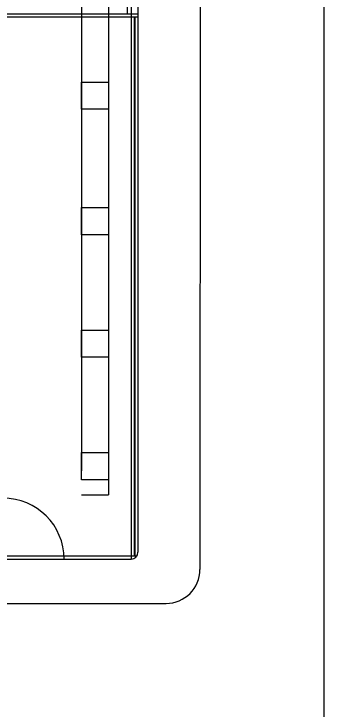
# Model space of a CAD drawing. Header units: millimetres. Extents: x -93009755325 to 1190721, y -74648 to 62868853516.
# Drawn here: x 238280 to 242850, y -27566 to -17291 of the extents above; entities that cross this region are included whole.
import ezdxf

# ---------------------------------------------------------------- set-up
doc = ezdxf.new("R2010")
doc.units = ezdxf.units.MM
doc.layers.add('设备层', color=7, linetype='Continuous', lineweight=13)

msp = doc.modelspace()

# ---------------------------------------------------------------- linework, layer by layer
at = {"color": 250, "lineweight": -3}
for p, q in [((240007.789, -9647.711), (240007.789, -25337.247)), ((240107.789, -9747.711), (240107.789, -25237.247)), ((241024.398, -10847.711), (241021.41, -25491.322)), ((239274.672, -12299.206), (239274.672, -24034.026)), ((239674.672, -12656.049), (239674.672, -24390.869)), ((239955.282, -17290.869), (239955.282, -16390.869)), ((240107.789, -17340.869), (235562.397, -17340.869)), ((238321.41, -17290.869), (240107.789, -17290.869)), ((240052.789, -17340.869), (240052.789, -25287.247)), ((240062.789, -17340.869), (240062.789, -25287.247)), ((239274.672, -24390.869), (239674.672, -24390.869)), ((231725.837, -25991.322), (240521.41, -25991.322))]:
    msp.add_line(p, q, dxfattribs=at)
at = {"color": 250}
msp.add_line((242850, -49430), (242850, -9670), dxfattribs=at)
at = {"color": 250, "lineweight": -3}
for points in [[(239274.672, -18297.081), (239674.672, -18297.081), (239674.672, -18697.081), (239274.672, -18697.081)], [(239274.672, -20149.4), (239674.672, -20149.4), (239674.672, -20549.4), (239274.672, -20549.4)], [(239274.672, -21958.728), (239674.672, -21958.728), (239674.672, -22358.728), (239274.672, -22358.728)], [(239274.672, -23765.1), (239674.672, -23765.1), (239674.672, -24165.1), (239274.672, -24165.1)]]:
    msp.add_lwpolyline(points, close=True, dxfattribs=at)
for centre, radius, start, end in [((238119.551, -25337.247), 900, 0, 90), ((240007.789, -25237.247), 100, 270, 0), ((240521.41, -25491.322), 500, 270, 0)]:
    msp.add_arc(centre, radius, start, end, dxfattribs=at)
at = {"layer": '设备层', "color": 250, "lineweight": -3}
for p, q in [((234916.659, -17290.869), (238571.41, -17290.869)), ((232253.525, -25337.247), (240007.789, -25337.247)), ((232303.525, -25287.247), (240094.392, -25287.247)), ((236171.41, -25337.247), (239971.41, -25337.247))]:
    msp.add_line(p, q, dxfattribs=at)

doc.saveas('drawing.dxf')
